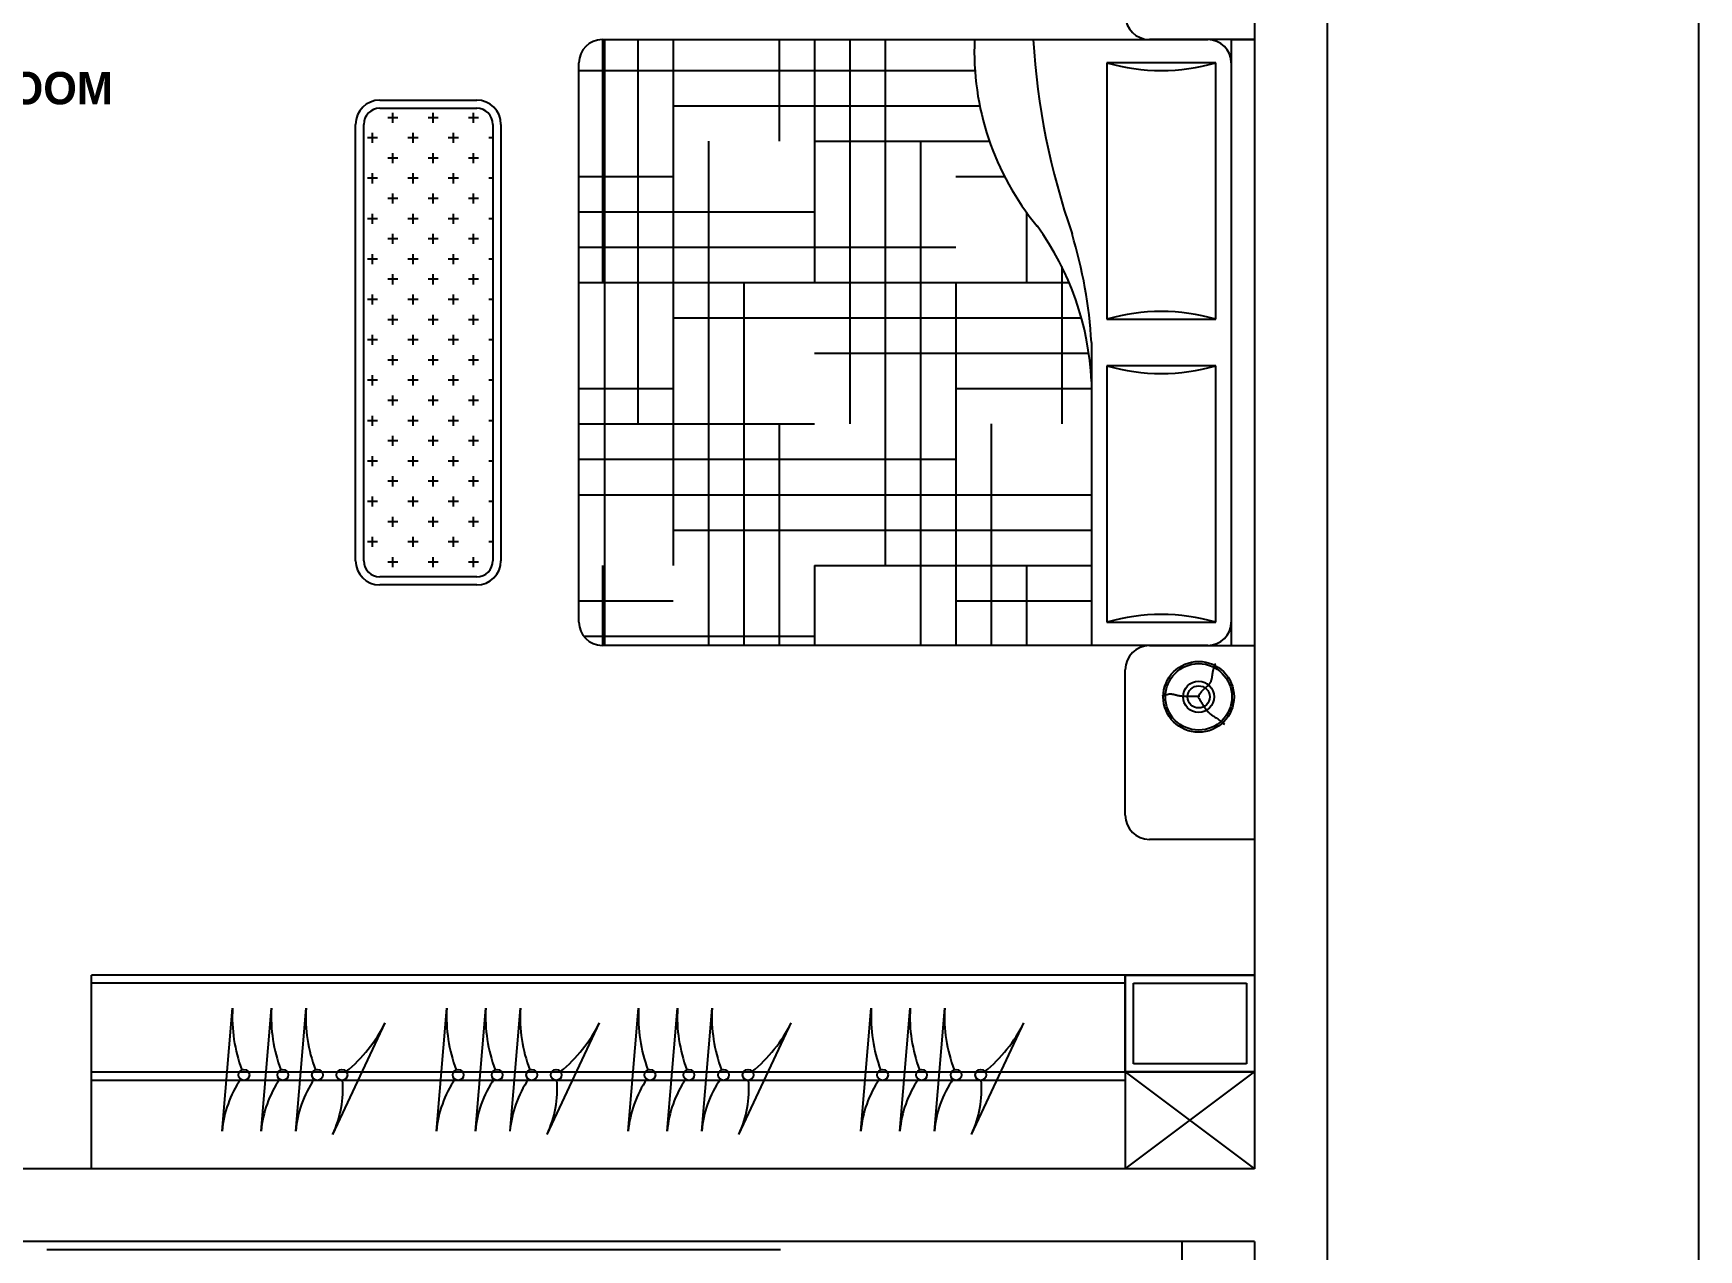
# Model space of a CAD drawing. Header units: inches. Extents: x 9636 to 21597, y -10243 to 557.
# Drawn here: x 14907 to 15113.2, y -8587.5 to -8436.9 of the extents above; entities that cross this region are included whole.
import ezdxf

# ---------------------------------------------------------------- set-up
doc = ezdxf.new("R2010")
doc.units = ezdxf.units.IN
doc.header["$MEASUREMENT"] = 0
doc.linetypes.add('DASHED', pattern=[0.75, 0.5, -0.25])
doc.layers.add('Furniture', color=251, linetype='Continuous', lineweight=18)
for name, color, linetype in [('IEL-HATCH-002', 7, 'Continuous'), ('M40-KOLTUKSUNGERI', 136, 'Continuous'), ('TEFRİŞ', 11, 'Continuous')]:
    doc.layers.add(name, color=color, linetype=linetype)
doc.styles.add('MtXpl_Stylus_BT', font='')
doc.styles.get('MtXpl_Stylus_BT').set_extended_font_data('Stylus BT', bold=True)

# ---------------------------------------------------------------- blocks, each defined once
blk = doc.blocks.new('FF')
at = {"color": 252, "true_color": 0x939598}
for p, q in [((15113.19, -8962.16), (15113.19, -8220.47)), ((15067.19, -8358.47), (15067.19, -8699.97)), ((15058.19, -8367.47), (15058.19, -8559.47)), ((15058.19, -8413.69), (15058.19, -8437.69)), ((15058.19, -8437.69), (15045.19, -8437.69)), ((14949.88, -8445.19), (14961.88, -8445.19)), ((14949.88, -8446.19), (14961.88, -8446.19)), ((14946.88, -8502.19), (14946.88, -8448.19)), ((14947.88, -8502.19), (14947.88, -8448.19)), ((14963.88, -8448.19), (14963.88, -8502.19)), ((14964.88, -8448.19), (14964.88, -8502.19)), ((14961.88, -8504.19), (14949.88, -8504.19)), ((14961.88, -8505.19), (14949.88, -8505.19)), ((15045.19, -8512.69), (15058.19, -8512.69)), ((15058.19, -8512.69), (15058.19, -8536.69)), ((15042.19, -8533.69), (15042.19, -8515.69)), ((15058.19, -8536.69), (15045.19, -8536.69)), ((15058.19, -8553.47), (14914.19, -8553.47)), ((14914.19, -8577.47), (14914.19, -8553.47)), ((15042.19, -8553.47), (15042.19, -8577.47)), ((15042.19, -8553.47), (15058.19, -8553.47)), ((15042.19, -8565.47), (15042.19, -8553.47)), ((15058.19, -8553.47), (15058.19, -8577.47)), ((15058.19, -8553.47), (15058.19, -8565.47)), ((15042.19, -8554.47), (14914.19, -8554.47)), ((15043.19, -8554.47), (15057.19, -8554.47)), ((15043.19, -8564.47), (15043.19, -8554.47)), ((15057.19, -8554.47), (15057.19, -8564.47)), ((14914.19, -8565.47), (15058.19, -8565.47)), ((15058.19, -8565.47), (15042.19, -8565.47)), ((15042.19, -8577.47), (15058.19, -8565.47)), ((15042.19, -8565.47), (15058.19, -8577.47)), ((15057.19, -8564.47), (15043.19, -8564.47)), ((14914.19, -8566.47), (15042.19, -8566.47)), ((15058.19, -8577.47), (14898.19, -8577.47)), ((15058.19, -8586.47), (14898.19, -8586.47)), ((15058.19, -8586.47), (15058.19, -8699.97))]:
    blk.add_line(p, q, dxfattribs=at)
at = {"color": 252, "linetype": 'ByBlock', "true_color": 0x939598}
for p, q in [((14977.42, -8437.69), (15052.42, -8437.69)), ((15055.3, -8437.69), (15055.3, -8512.69)), ((15055.3, -8437.69), (15058.19, -8437.69)), ((15058.19, -8437.69), (15058.19, -8512.69)), ((14974.53, -8509.8), (14974.53, -8440.57)), ((15053.38, -8440.57), (15039.92, -8440.57)), ((15039.92, -8440.57), (15039.92, -8472.3)), ((15053.38, -8472.3), (15053.38, -8440.57)), ((15039.92, -8472.3), (15053.38, -8472.3)), ((15038, -8475.19), (15038, -8512.69)), ((15039.92, -8478.07), (15039.92, -8509.8)), ((15053.38, -8478.07), (15039.92, -8478.07)), ((15053.38, -8509.8), (15053.38, -8478.07)), ((15039.92, -8509.8), (15053.38, -8509.8)), ((15052.42, -8512.69), (14977.42, -8512.69)), ((15055.3, -8512.69), (15058.19, -8512.69))]:
    blk.add_line(p, q, dxfattribs=at)
at = {"color": 252, "linetype": 'DASHED', "ltscale": 10, "true_color": 0x939598}
blk.add_line((15049.19, -8586.47), (15049.19, -8729.47), dxfattribs=at)
at = {"color": 252, "true_color": 0x939598}
for centre, radius, start, end in [((15045.19, -8434.69), 3, 180, 270), ((14949.88, -8448.19), 3, 90, 180), ((14949.88, -8448.19), 2, 90, 180), ((14961.88, -8448.19), 3, 0, 90), ((14961.88, -8448.19), 2, 0, 90), ((14949.88, -8502.19), 3, 180, 270), ((14949.88, -8502.19), 2, 180, 270), ((14961.88, -8502.19), 3, 270, 0), ((14961.88, -8502.19), 2, 270, 0), ((15045.19, -8515.69), 3, 90, 180), ((15045.19, -8533.69), 3, 180, 270)]:
    blk.add_arc(centre, radius, start, end, dxfattribs=at)
at = {"color": 252, "linetype": 'ByBlock', "true_color": 0x939598}
for centre, radius, start, end in [((14977.42, -8440.57), 2.88, 90, 180), ((15057.47, -8439.13), 33.98, 177.5673, 219.5461), ((15119.33, -8432.48), 88.69, 183.3665, 199.2534), ((15052.42, -8440.57), 2.88, 0, 90), ((15046.65, -8417.49), 24.04, 253.7398, 286.2602), ((15002.68, -8481.56), 35.35, 2.5398, 36.0403), ((14980.5, -8478.51), 57.59, 3.3065, 16.9429), ((15046.65, -8495.38), 24.04, 73.7398, 106.2602), ((15046.65, -8454.99), 24.04, 253.7398, 286.2602), ((14977.42, -8509.8), 2.88, 180, 270), ((15046.65, -8532.88), 24.04, 73.7398, 106.2602), ((15052.42, -8509.8), 2.88, 270, 0)]:
    blk.add_arc(centre, radius, start, end, dxfattribs=at)
at = {"layer": 'Furniture', "color": 252, "lineweight": -2, "true_color": 0x939598}
for p, q in [((14930.36, -8572.78), (14931.64, -8557.58)), ((14935.18, -8572.78), (14936.46, -8557.58)), ((14939.46, -8572.78), (14940.75, -8557.58)), ((14956.89, -8572.78), (14958.17, -8557.58)), ((14961.72, -8572.78), (14963, -8557.58)), ((14966, -8572.78), (14967.28, -8557.58)), ((14980.64, -8572.78), (14981.92, -8557.58)), ((14985.46, -8572.78), (14986.75, -8557.58)), ((14989.75, -8572.78), (14991.03, -8557.58)), ((15009.45, -8572.78), (15010.73, -8557.58)), ((15014.27, -8572.78), (15015.55, -8557.58)), ((15018.55, -8572.78), (15019.84, -8557.58)), ((14944.05, -8573.2), (14950.53, -8559.39)), ((14970.58, -8573.2), (14977.07, -8559.39)), ((14994.33, -8573.2), (15000.82, -8559.39)), ((15023.13, -8573.2), (15029.62, -8559.39))]:
    blk.add_line(p, q, dxfattribs=at)
for centre in [(14933.05, -8565.83), (14937.87, -8565.83), (14942.15, -8565.83), (14945.19, -8565.83), (14959.58, -8565.83), (14964.41, -8565.83), (14968.69, -8565.83), (14971.72, -8565.83), (14983.33, -8565.83), (14988.15, -8565.83), (14992.44, -8565.83), (14995.47, -8565.83), (15012.14, -8565.83), (15016.96, -8565.83), (15021.24, -8565.83), (15024.28, -8565.83)]:
    blk.add_circle(centre, 0.673, dxfattribs=at)
for centre, radius, start, end in [((14950.23, -8558.65), 18.62, 176.6903, 200.6016), ((14955.05, -8558.65), 18.62, 176.6903, 200.6016), ((14959.33, -8558.65), 18.62, 176.6903, 200.6016), ((14976.76, -8558.65), 18.62, 176.6903, 200.6016), ((14981.59, -8558.65), 18.62, 176.6903, 200.6016), ((14985.87, -8558.65), 18.62, 176.6903, 200.6016), ((15000.51, -8558.65), 18.62, 176.6903, 200.6016), ((15005.33, -8558.65), 18.62, 176.6903, 200.6016), ((15009.61, -8558.65), 18.62, 176.6903, 200.6016), ((15029.32, -8558.65), 18.62, 176.6903, 200.6016), ((15034.14, -8558.65), 18.62, 176.6903, 200.6016), ((15038.42, -8558.65), 18.62, 176.6903, 200.6016), ((14933.9, -8551.03), 18.62, 309.3984, 333.3097), ((14960.44, -8551.03), 18.62, 309.3984, 333.3097), ((14984.18, -8551.03), 18.62, 309.3984, 333.3097), ((15012.99, -8551.03), 18.62, 309.3984, 333.3097), ((14943.5, -8573.88), 13.19, 145.3487, 175.2486), ((14948.33, -8573.88), 13.19, 145.3487, 175.2486), ((14952.61, -8573.88), 13.19, 145.3487, 175.2486), ((14932.11, -8567.57), 13.19, 334.7514, 4.6513), ((14970.04, -8573.88), 13.19, 145.3487, 175.2486), ((14974.86, -8573.88), 13.19, 145.3487, 175.2486), ((14979.14, -8573.88), 13.19, 145.3487, 175.2486), ((14958.65, -8567.57), 13.19, 334.7514, 4.6513), ((14993.79, -8573.88), 13.19, 145.3487, 175.2486), ((14998.61, -8573.88), 13.19, 145.3487, 175.2486), ((15002.89, -8573.88), 13.19, 145.3487, 175.2486), ((14982.4, -8567.57), 13.19, 334.7514, 4.6513), ((15022.59, -8573.88), 13.19, 145.3487, 175.2486), ((15027.42, -8573.88), 13.19, 145.3487, 175.2486), ((15031.7, -8573.88), 13.19, 145.3487, 175.2486), ((15011.2, -8567.57), 13.19, 334.7514, 4.6513)]:
    blk.add_arc(centre, radius, start, end, dxfattribs=at)
at = {"layer": 'IEL-HATCH-002', "color": 252, "linetype": 'Continuous', "true_color": 0x939598, "transparency": 33554687}
for p, q in [((14977.44, -8437.69), (14977.44, -8467.77)), ((14977.69, -8437.69), (14977.69, -8512.69)), ((14977.69, -8437.69), (14977.69, -8512.69)), ((14981.81, -8437.69), (14981.81, -8485.27)), ((14986.19, -8437.69), (14986.19, -8502.77)), ((14999.31, -8437.69), (14999.31, -8450.27)), ((15003.69, -8437.69), (15003.69, -8467.77)), ((15008.06, -8437.69), (15008.06, -8485.27)), ((15012.44, -8437.69), (15012.44, -8502.77)), ((14974.53, -8441.52), (15023.57, -8441.52)), ((14986.19, -8445.89), (15024.17, -8445.89)), ((14952.11, -8447.36), (14950.86, -8447.36)), ((14951.49, -8447.99), (14951.49, -8446.74)), ((14957.11, -8447.36), (14955.86, -8447.36)), ((14956.49, -8447.99), (14956.49, -8446.74)), ((14962.11, -8447.36), (14960.86, -8447.36)), ((14961.49, -8447.99), (14961.49, -8446.74)), ((14949.61, -8449.86), (14948.36, -8449.86)), ((14948.99, -8450.49), (14948.99, -8449.24)), ((14954.61, -8449.86), (14953.36, -8449.86)), ((14953.99, -8450.49), (14953.99, -8449.24)), ((14959.61, -8449.86), (14958.36, -8449.86)), ((14958.99, -8450.49), (14958.99, -8449.24)), ((14963.88, -8449.86), (14963.36, -8449.86)), ((14990.56, -8450.27), (14990.56, -8512.69)), ((15003.69, -8450.27), (15025.37, -8450.27)), ((15016.81, -8450.27), (15016.81, -8512.69)), ((14952.11, -8452.36), (14950.86, -8452.36)), ((14951.49, -8452.99), (14951.49, -8451.74)), ((14957.11, -8452.36), (14955.86, -8452.36)), ((14956.49, -8452.99), (14956.49, -8451.74)), ((14962.11, -8452.36), (14960.86, -8452.36)), ((14961.49, -8452.99), (14961.49, -8451.74)), ((14949.61, -8454.86), (14948.36, -8454.86)), ((14948.99, -8455.49), (14948.99, -8454.24)), ((14954.61, -8454.86), (14953.36, -8454.86)), ((14953.99, -8455.49), (14953.99, -8454.24)), ((14959.61, -8454.86), (14958.36, -8454.86)), ((14958.99, -8455.49), (14958.99, -8454.24)), ((14963.88, -8454.86), (14963.36, -8454.86)), ((14974.53, -8454.64), (14986.19, -8454.64)), ((15021.19, -8454.64), (15027.24, -8454.64)), ((14951.49, -8457.99), (14951.49, -8456.74)), ((14956.49, -8457.99), (14956.49, -8456.74)), ((14961.49, -8457.99), (14961.49, -8456.74)), ((14952.11, -8457.36), (14950.86, -8457.36)), ((14957.11, -8457.36), (14955.86, -8457.36)), ((14962.11, -8457.36), (14960.86, -8457.36)), ((14974.53, -8459.02), (15003.69, -8459.02)), ((14949.61, -8459.86), (14948.36, -8459.86)), ((14948.99, -8460.49), (14948.99, -8459.24)), ((14954.61, -8459.86), (14953.36, -8459.86)), ((14953.99, -8460.49), (14953.99, -8459.24)), ((14959.61, -8459.86), (14958.36, -8459.86)), ((14958.99, -8460.49), (14958.99, -8459.24)), ((14963.88, -8459.86), (14963.36, -8459.86)), ((15029.94, -8459.05), (15029.94, -8467.77)), ((14952.11, -8462.36), (14950.86, -8462.36)), ((14951.49, -8462.99), (14951.49, -8461.74)), ((14957.11, -8462.36), (14955.86, -8462.36)), ((14956.49, -8462.99), (14956.49, -8461.74)), ((14962.11, -8462.36), (14960.86, -8462.36)), ((14961.49, -8462.99), (14961.49, -8461.74)), ((14949.61, -8464.86), (14948.36, -8464.86)), ((14948.99, -8465.49), (14948.99, -8464.24)), ((14954.61, -8464.86), (14953.36, -8464.86)), ((14953.99, -8465.49), (14953.99, -8464.24)), ((14959.61, -8464.86), (14958.36, -8464.86)), ((14958.99, -8465.49), (14958.99, -8464.24)), ((14963.88, -8464.86), (14963.36, -8464.86)), ((14974.53, -8463.39), (15021.19, -8463.39)), ((14951.49, -8467.99), (14951.49, -8466.74)), ((14956.49, -8467.99), (14956.49, -8466.74)), ((14961.49, -8467.99), (14961.49, -8466.74)), ((15034.31, -8465.78), (15034.31, -8485.27)), ((14948.99, -8470.49), (14948.99, -8469.24)), ((14952.11, -8467.36), (14950.86, -8467.36)), ((14953.99, -8470.49), (14953.99, -8469.24)), ((14957.11, -8467.36), (14955.86, -8467.36)), ((14958.99, -8470.49), (14958.99, -8469.24)), ((14962.11, -8467.36), (14960.86, -8467.36)), ((14974.53, -8467.77), (15035.23, -8467.77)), ((14994.94, -8467.77), (14994.94, -8512.69)), ((15021.19, -8467.77), (15021.19, -8512.69)), ((14949.61, -8469.86), (14948.36, -8469.86)), ((14954.61, -8469.86), (14953.36, -8469.86)), ((14959.61, -8469.86), (14958.36, -8469.86)), ((14963.88, -8469.86), (14963.36, -8469.86)), ((14952.11, -8472.36), (14950.86, -8472.36)), ((14951.49, -8472.99), (14951.49, -8471.74)), ((14957.11, -8472.36), (14955.86, -8472.36)), ((14956.49, -8472.99), (14956.49, -8471.74)), ((14962.11, -8472.36), (14960.86, -8472.36)), ((14961.49, -8472.99), (14961.49, -8471.74)), ((14986.19, -8472.14), (15036.75, -8472.14)), ((14949.61, -8474.86), (14948.36, -8474.86)), ((14948.99, -8475.49), (14948.99, -8474.24)), ((14954.61, -8474.86), (14953.36, -8474.86)), ((14953.99, -8475.49), (14953.99, -8474.24)), ((14959.61, -8474.86), (14958.36, -8474.86)), ((14958.99, -8475.49), (14958.99, -8474.24)), ((14963.88, -8474.86), (14963.36, -8474.86)), ((14952.11, -8477.36), (14950.86, -8477.36)), ((14951.49, -8477.99), (14951.49, -8476.74)), ((14957.11, -8477.36), (14955.86, -8477.36)), ((14956.49, -8477.99), (14956.49, -8476.74)), ((14962.11, -8477.36), (14960.86, -8477.36)), ((14961.49, -8477.99), (14961.49, -8476.74)), ((15003.69, -8476.52), (15037.67, -8476.52)), ((14948.99, -8480.49), (14948.99, -8479.24)), ((14953.99, -8480.49), (14953.99, -8479.24)), ((14958.99, -8480.49), (14958.99, -8479.24)), ((14949.61, -8479.86), (14948.36, -8479.86)), ((14954.61, -8479.86), (14953.36, -8479.86)), ((14959.61, -8479.86), (14958.36, -8479.86)), ((14963.88, -8479.86), (14963.36, -8479.86)), ((14974.53, -8480.89), (14986.19, -8480.89)), ((15021.19, -8480.89), (15038, -8480.89)), ((14952.11, -8482.36), (14950.86, -8482.36)), ((14951.49, -8482.99), (14951.49, -8481.74)), ((14957.11, -8482.36), (14955.86, -8482.36)), ((14956.49, -8482.99), (14956.49, -8481.74)), ((14962.11, -8482.36), (14960.86, -8482.36)), ((14961.49, -8482.99), (14961.49, -8481.74)), ((14949.61, -8484.86), (14948.36, -8484.86)), ((14948.99, -8485.49), (14948.99, -8484.24)), ((14954.61, -8484.86), (14953.36, -8484.86)), ((14953.99, -8485.49), (14953.99, -8484.24)), ((14959.61, -8484.86), (14958.36, -8484.86)), ((14958.99, -8485.49), (14958.99, -8484.24)), ((14963.88, -8484.86), (14963.36, -8484.86)), ((14974.53, -8485.27), (15003.69, -8485.27)), ((14999.31, -8485.27), (14999.31, -8512.69)), ((15025.56, -8485.27), (15025.56, -8512.69)), ((14952.11, -8487.36), (14950.86, -8487.36)), ((14951.49, -8487.99), (14951.49, -8486.74)), ((14957.11, -8487.36), (14955.86, -8487.36)), ((14956.49, -8487.99), (14956.49, -8486.74)), ((14962.11, -8487.36), (14960.86, -8487.36)), ((14961.49, -8487.99), (14961.49, -8486.74)), ((14949.61, -8489.86), (14948.36, -8489.86)), ((14948.99, -8490.49), (14948.99, -8489.24)), ((14954.61, -8489.86), (14953.36, -8489.86)), ((14953.99, -8490.49), (14953.99, -8489.24)), ((14959.61, -8489.86), (14958.36, -8489.86)), ((14958.99, -8490.49), (14958.99, -8489.24)), ((14963.88, -8489.86), (14963.36, -8489.86)), ((14974.53, -8489.64), (15021.19, -8489.64)), ((14951.49, -8492.99), (14951.49, -8491.74)), ((14956.49, -8492.99), (14956.49, -8491.74)), ((14961.49, -8492.99), (14961.49, -8491.74)), ((14952.11, -8492.36), (14950.86, -8492.36)), ((14957.11, -8492.36), (14955.86, -8492.36)), ((14962.11, -8492.36), (14960.86, -8492.36)), ((14974.53, -8494.02), (15038, -8494.02)), ((14949.61, -8494.86), (14948.36, -8494.86)), ((14948.99, -8495.49), (14948.99, -8494.24)), ((14954.61, -8494.86), (14953.36, -8494.86)), ((14953.99, -8495.49), (14953.99, -8494.24)), ((14959.61, -8494.86), (14958.36, -8494.86)), ((14958.99, -8495.49), (14958.99, -8494.24)), ((14963.88, -8494.86), (14963.36, -8494.86)), ((14952.11, -8497.36), (14950.86, -8497.36)), ((14951.49, -8497.99), (14951.49, -8496.74)), ((14957.11, -8497.36), (14955.86, -8497.36)), ((14956.49, -8497.99), (14956.49, -8496.74)), ((14962.11, -8497.36), (14960.86, -8497.36)), ((14961.49, -8497.99), (14961.49, -8496.74)), ((14949.61, -8499.86), (14948.36, -8499.86)), ((14948.99, -8500.49), (14948.99, -8499.24)), ((14954.61, -8499.86), (14953.36, -8499.86)), ((14953.99, -8500.49), (14953.99, -8499.24)), ((14959.61, -8499.86), (14958.36, -8499.86)), ((14958.99, -8500.49), (14958.99, -8499.24)), ((14963.88, -8499.86), (14963.36, -8499.86)), ((14986.19, -8498.39), (15038, -8498.39)), ((14951.49, -8502.99), (14951.49, -8501.74)), ((14956.49, -8502.99), (14956.49, -8501.74)), ((14961.49, -8502.99), (14961.49, -8501.74)), ((14952.11, -8502.36), (14950.86, -8502.36)), ((14957.11, -8502.36), (14955.86, -8502.36)), ((14962.11, -8502.36), (14960.86, -8502.36)), ((14977.44, -8502.77), (14977.44, -8512.69)), ((15003.69, -8502.77), (15003.69, -8512.69)), ((15003.69, -8502.77), (15038, -8502.77)), ((15029.94, -8502.77), (15029.94, -8512.69)), ((14974.53, -8507.14), (14986.19, -8507.14)), ((15021.19, -8507.14), (15038, -8507.14)), ((14975.1, -8511.52), (15003.69, -8511.52))]:
    blk.add_line(p, q, dxfattribs=at)
at = {"layer": 'M40-KOLTUKSUNGERI', "color": 252, "linetype": 'Continuous', "true_color": 0x939598}
blk.add_line((14908.63, -8587.46), (14999.49, -8587.46), dxfattribs=at)
at = {"layer": 'TEFRİŞ', "color": 252, "linetype": 'Continuous', "true_color": 0x939598}
for p, q in [((15052.91, -8516.77), (15052.93, -8516.7)), ((15052.91, -8516.77), (15052.93, -8516.7)), ((15052.93, -8516.7), (15052.94, -8516.62)), ((15052.93, -8516.7), (15052.94, -8516.62)), ((15052.94, -8516.62), (15052.95, -8516.55)), ((15052.94, -8516.62), (15052.95, -8516.55)), ((15052.95, -8516.55), (15052.96, -8516.48)), ((15052.95, -8516.55), (15052.96, -8516.48)), ((15052.96, -8516.48), (15052.97, -8516.4)), ((15052.96, -8516.48), (15052.97, -8516.4)), ((15052.97, -8516.4), (15052.98, -8516.33)), ((15052.97, -8516.4), (15052.98, -8516.33)), ((15052.98, -8516.33), (15052.99, -8516.25)), ((15052.98, -8516.33), (15052.99, -8516.25)), ((15052.99, -8516.25), (15053, -8516.18)), ((15052.99, -8516.25), (15053, -8516.18)), ((15053, -8516.18), (15053.01, -8516.11)), ((15053, -8516.18), (15053.01, -8516.11)), ((15053.01, -8516.11), (15053.02, -8516.03)), ((15053.01, -8516.11), (15053.02, -8516.03)), ((15053.02, -8516.03), (15053.03, -8515.95)), ((15053.02, -8516.03), (15053.03, -8515.95)), ((15053.03, -8515.95), (15053.05, -8515.87)), ((15053.03, -8515.95), (15053.05, -8515.87)), ((15053.05, -8515.87), (15053.07, -8515.79)), ((15053.05, -8515.87), (15053.07, -8515.79)), ((15053.07, -8515.79), (15053.09, -8515.7)), ((15053.07, -8515.79), (15053.09, -8515.7)), ((15053.09, -8515.7), (15053.11, -8515.61)), ((15053.09, -8515.7), (15053.11, -8515.61)), ((15053.11, -8515.61), (15053.14, -8515.52)), ((15053.11, -8515.61), (15053.14, -8515.52)), ((15053.14, -8515.52), (15053.17, -8515.42)), ((15053.14, -8515.52), (15053.17, -8515.42)), ((15053.17, -8515.42), (15053.2, -8515.33)), ((15053.17, -8515.42), (15053.2, -8515.33)), ((15053.2, -8515.33), (15053.23, -8515.23)), ((15053.2, -8515.33), (15053.23, -8515.23)), ((15053.23, -8515.23), (15053.27, -8515.14)), ((15053.23, -8515.23), (15053.27, -8515.14)), ((15053.27, -8515.14), (15053.32, -8515.05)), ((15053.27, -8515.14), (15053.32, -8515.05)), ((15053.32, -8515.05), (15053.36, -8514.97)), ((15053.32, -8515.05), (15053.36, -8514.97)), ((15053.36, -8514.97), (15053.41, -8514.9)), ((15053.36, -8514.97), (15053.41, -8514.9)), ((15047.26, -8518.81), (15047.14, -8518.85)), ((15047.26, -8518.81), (15047.14, -8518.85)), ((15047.38, -8518.77), (15047.26, -8518.81)), ((15047.38, -8518.77), (15047.26, -8518.81)), ((15047.49, -8518.74), (15047.38, -8518.77)), ((15047.49, -8518.74), (15047.38, -8518.77)), ((15047.6, -8518.72), (15047.49, -8518.74)), ((15047.6, -8518.72), (15047.49, -8518.74)), ((15047.7, -8518.71), (15047.6, -8518.72)), ((15047.7, -8518.71), (15047.6, -8518.72)), ((15047.8, -8518.71), (15047.7, -8518.71)), ((15047.8, -8518.71), (15047.7, -8518.71)), ((15047.89, -8518.71), (15047.8, -8518.71)), ((15047.89, -8518.71), (15047.8, -8518.71)), ((15047.98, -8518.73), (15047.89, -8518.71)), ((15047.98, -8518.73), (15047.89, -8518.71)), ((15048.06, -8518.74), (15047.98, -8518.73)), ((15048.06, -8518.74), (15047.98, -8518.73)), ((15048.15, -8518.76), (15048.06, -8518.74)), ((15048.15, -8518.76), (15048.06, -8518.74)), ((15048.23, -8518.78), (15048.15, -8518.76)), ((15048.23, -8518.78), (15048.15, -8518.76)), ((15048.31, -8518.8), (15048.23, -8518.78)), ((15048.31, -8518.8), (15048.23, -8518.78)), ((15048.39, -8518.83), (15048.31, -8518.8)), ((15048.39, -8518.83), (15048.31, -8518.8)), ((15051.32, -8518.85), (15051.43, -8518.67)), ((15051.32, -8518.85), (15051.43, -8518.67)), ((15051.43, -8518.67), (15051.54, -8518.51)), ((15051.43, -8518.67), (15051.54, -8518.51)), ((15051.54, -8518.51), (15051.64, -8518.38)), ((15051.54, -8518.51), (15051.64, -8518.38)), ((15051.64, -8518.38), (15051.75, -8518.26)), ((15051.64, -8518.38), (15051.75, -8518.26)), ((15051.75, -8518.26), (15051.85, -8518.16)), ((15051.75, -8518.26), (15051.85, -8518.16)), ((15051.85, -8518.16), (15051.95, -8518.06)), ((15051.85, -8518.16), (15051.95, -8518.06)), ((15051.95, -8518.06), (15052.04, -8517.98)), ((15051.95, -8518.06), (15052.04, -8517.98)), ((15052.04, -8517.98), (15052.13, -8517.9)), ((15052.04, -8517.98), (15052.13, -8517.9)), ((15052.13, -8517.9), (15052.22, -8517.83)), ((15052.13, -8517.9), (15052.22, -8517.83)), ((15052.22, -8517.83), (15052.3, -8517.75)), ((15052.22, -8517.83), (15052.3, -8517.75)), ((15052.3, -8517.75), (15052.38, -8517.69)), ((15052.3, -8517.75), (15052.38, -8517.69)), ((15052.38, -8517.69), (15052.45, -8517.62)), ((15052.38, -8517.69), (15052.45, -8517.62)), ((15052.45, -8517.62), (15052.51, -8517.55)), ((15052.45, -8517.62), (15052.51, -8517.55)), ((15052.51, -8517.55), (15052.57, -8517.49)), ((15052.51, -8517.55), (15052.57, -8517.49)), ((15052.57, -8517.49), (15052.63, -8517.42)), ((15052.57, -8517.49), (15052.63, -8517.42)), ((15052.63, -8517.42), (15052.68, -8517.35)), ((15052.63, -8517.42), (15052.68, -8517.35)), ((15052.68, -8517.35), (15052.72, -8517.28)), ((15052.68, -8517.35), (15052.72, -8517.28)), ((15052.72, -8517.28), (15052.76, -8517.21)), ((15052.72, -8517.28), (15052.76, -8517.21)), ((15052.76, -8517.21), (15052.8, -8517.14)), ((15052.76, -8517.21), (15052.8, -8517.14)), ((15052.8, -8517.14), (15052.83, -8517.06)), ((15052.8, -8517.14), (15052.83, -8517.06)), ((15052.83, -8517.06), (15052.85, -8516.99)), ((15052.83, -8517.06), (15052.85, -8516.99)), ((15052.85, -8516.99), (15052.88, -8516.92)), ((15052.85, -8516.99), (15052.88, -8516.92)), ((15052.88, -8516.92), (15052.9, -8516.84)), ((15052.88, -8516.92), (15052.9, -8516.84)), ((15052.9, -8516.84), (15052.91, -8516.77)), ((15052.9, -8516.84), (15052.91, -8516.77)), ((15046.88, -8518.94), (15046.75, -8518.98)), ((15046.88, -8518.94), (15046.75, -8518.98)), ((15047.01, -8518.89), (15046.88, -8518.94)), ((15047.01, -8518.89), (15046.88, -8518.94)), ((15047.14, -8518.85), (15047.01, -8518.89)), ((15047.14, -8518.85), (15047.01, -8518.89)), ((15048.47, -8518.85), (15048.39, -8518.83)), ((15048.47, -8518.85), (15048.39, -8518.83)), ((15048.55, -8518.86), (15048.47, -8518.85)), ((15048.55, -8518.86), (15048.47, -8518.85)), ((15048.63, -8518.88), (15048.55, -8518.86)), ((15048.63, -8518.88), (15048.55, -8518.86)), ((15048.7, -8518.9), (15048.63, -8518.88)), ((15048.7, -8518.9), (15048.63, -8518.88)), ((15048.78, -8518.92), (15048.7, -8518.9)), ((15048.78, -8518.92), (15048.7, -8518.9)), ((15048.86, -8518.93), (15048.78, -8518.92)), ((15048.86, -8518.93), (15048.78, -8518.92)), ((15048.94, -8518.94), (15048.86, -8518.93)), ((15048.94, -8518.94), (15048.86, -8518.93)), ((15049.01, -8518.95), (15048.94, -8518.94)), ((15049.01, -8518.95), (15048.94, -8518.94)), ((15049.09, -8518.96), (15049.01, -8518.95)), ((15049.09, -8518.96), (15049.01, -8518.95)), ((15049.17, -8518.97), (15049.09, -8518.96)), ((15049.17, -8518.97), (15049.09, -8518.96)), ((15049.24, -8518.98), (15049.17, -8518.97)), ((15049.24, -8518.98), (15049.17, -8518.97)), ((15049.32, -8518.99), (15049.24, -8518.98)), ((15049.32, -8518.99), (15049.24, -8518.98)), ((15049.4, -8518.99), (15049.32, -8518.99)), ((15049.4, -8518.99), (15049.32, -8518.99)), ((15049.47, -8518.99), (15049.4, -8518.99)), ((15049.47, -8518.99), (15049.4, -8518.99)), ((15049.55, -8518.99), (15049.47, -8518.99)), ((15049.55, -8518.99), (15049.47, -8518.99)), ((15049.63, -8518.99), (15049.55, -8518.99)), ((15049.63, -8518.99), (15049.55, -8518.99)), ((15049.72, -8518.99), (15049.63, -8518.99)), ((15049.72, -8518.99), (15049.63, -8518.99)), ((15049.8, -8518.99), (15049.72, -8518.99)), ((15049.8, -8518.99), (15049.72, -8518.99)), ((15049.89, -8518.98), (15049.8, -8518.99)), ((15049.89, -8518.98), (15049.8, -8518.99)), ((15049.98, -8518.98), (15049.89, -8518.98)), ((15049.98, -8518.98), (15049.89, -8518.98)), ((15050.07, -8518.98), (15049.98, -8518.98)), ((15050.07, -8518.98), (15049.98, -8518.98)), ((15050.16, -8518.98), (15050.07, -8518.98)), ((15050.16, -8518.98), (15050.07, -8518.98)), ((15050.26, -8518.98), (15050.16, -8518.98)), ((15050.26, -8518.98), (15050.16, -8518.98)), ((15050.36, -8518.98), (15050.26, -8518.98)), ((15050.36, -8518.98), (15050.26, -8518.98)), ((15050.46, -8518.99), (15050.36, -8518.98)), ((15050.46, -8518.99), (15050.36, -8518.98)), ((15050.58, -8518.99), (15050.46, -8518.99)), ((15050.58, -8518.99), (15050.46, -8518.99)), ((15050.71, -8518.99), (15050.58, -8518.99)), ((15050.71, -8518.99), (15050.58, -8518.99)), ((15050.85, -8518.99), (15050.71, -8518.99)), ((15050.85, -8518.99), (15050.71, -8518.99)), ((15051.01, -8518.98), (15050.85, -8518.99)), ((15051.01, -8518.98), (15050.85, -8518.99)), ((15051.2, -8518.97), (15051.01, -8518.98)), ((15051.2, -8518.97), (15051.01, -8518.98)), ((15051.14, -8518.87), (15051.23, -8519.06)), ((15051.14, -8518.87), (15051.23, -8519.06)), ((15051.41, -8518.96), (15051.2, -8518.97)), ((15051.41, -8518.96), (15051.2, -8518.97)), ((15051.21, -8519.06), (15051.32, -8518.85)), ((15051.21, -8519.06), (15051.32, -8518.85)), ((15051.23, -8519.06), (15051.32, -8519.23)), ((15051.23, -8519.06), (15051.32, -8519.23)), ((15051.32, -8519.23), (15051.4, -8519.39)), ((15051.32, -8519.23), (15051.4, -8519.39)), ((15051.4, -8519.39), (15051.48, -8519.52)), ((15051.4, -8519.39), (15051.48, -8519.52)), ((15051.48, -8519.52), (15051.55, -8519.64)), ((15051.48, -8519.52), (15051.55, -8519.64)), ((15051.55, -8519.64), (15051.62, -8519.75)), ((15051.55, -8519.64), (15051.62, -8519.75)), ((15051.62, -8519.75), (15051.68, -8519.85)), ((15051.62, -8519.75), (15051.68, -8519.85)), ((15051.68, -8519.85), (15051.74, -8519.95)), ((15051.68, -8519.85), (15051.74, -8519.95)), ((15051.74, -8519.95), (15051.79, -8520.03)), ((15051.74, -8519.95), (15051.79, -8520.03)), ((15051.79, -8520.03), (15051.84, -8520.12)), ((15051.79, -8520.03), (15051.84, -8520.12)), ((15051.84, -8520.12), (15051.89, -8520.2)), ((15051.84, -8520.12), (15051.89, -8520.2)), ((15051.89, -8520.2), (15051.94, -8520.28)), ((15051.89, -8520.2), (15051.94, -8520.28)), ((15051.94, -8520.28), (15051.98, -8520.35)), ((15051.94, -8520.28), (15051.98, -8520.35)), ((15051.98, -8520.35), (15052.03, -8520.42)), ((15051.98, -8520.35), (15052.03, -8520.42)), ((15052.03, -8520.42), (15052.08, -8520.49)), ((15052.03, -8520.42), (15052.08, -8520.49)), ((15052.08, -8520.49), (15052.13, -8520.56)), ((15052.08, -8520.49), (15052.13, -8520.56)), ((15052.13, -8520.56), (15052.18, -8520.63)), ((15052.13, -8520.56), (15052.18, -8520.63)), ((15052.18, -8520.63), (15052.24, -8520.7)), ((15052.18, -8520.63), (15052.24, -8520.7)), ((15052.24, -8520.7), (15052.3, -8520.76)), ((15052.24, -8520.7), (15052.3, -8520.76)), ((15052.3, -8520.76), (15052.36, -8520.82)), ((15052.3, -8520.76), (15052.36, -8520.82)), ((15052.36, -8520.82), (15052.42, -8520.89)), ((15052.36, -8520.82), (15052.42, -8520.89)), ((15052.42, -8520.89), (15052.49, -8520.95)), ((15052.42, -8520.89), (15052.49, -8520.95)), ((15052.49, -8520.95), (15052.56, -8521.01)), ((15052.49, -8520.95), (15052.56, -8521.01)), ((15052.56, -8521.01), (15052.63, -8521.07)), ((15052.56, -8521.01), (15052.63, -8521.07)), ((15052.63, -8521.07), (15052.7, -8521.13)), ((15052.63, -8521.07), (15052.7, -8521.13)), ((15052.7, -8521.13), (15052.78, -8521.19)), ((15052.7, -8521.13), (15052.78, -8521.19)), ((15052.78, -8521.19), (15052.86, -8521.25)), ((15052.78, -8521.19), (15052.86, -8521.25)), ((15052.86, -8521.25), (15052.94, -8521.31)), ((15052.86, -8521.25), (15052.94, -8521.31)), ((15052.94, -8521.31), (15053.03, -8521.37)), ((15052.94, -8521.31), (15053.03, -8521.37)), ((15053.03, -8521.37), (15053.12, -8521.44)), ((15053.03, -8521.37), (15053.12, -8521.44)), ((15053.12, -8521.44), (15053.22, -8521.51)), ((15053.12, -8521.44), (15053.22, -8521.51)), ((15053.22, -8521.51), (15053.32, -8521.58)), ((15053.22, -8521.51), (15053.32, -8521.58)), ((15053.32, -8521.58), (15053.43, -8521.65)), ((15053.32, -8521.58), (15053.43, -8521.65)), ((15053.43, -8521.65), (15053.55, -8521.73)), ((15053.43, -8521.65), (15053.55, -8521.73)), ((15053.55, -8521.73), (15053.67, -8521.82)), ((15053.55, -8521.73), (15053.67, -8521.82)), ((15053.67, -8521.82), (15053.81, -8521.91)), ((15053.67, -8521.82), (15053.81, -8521.91)), ((15053.81, -8521.91), (15053.95, -8522.02)), ((15053.81, -8521.91), (15053.95, -8522.02)), ((15053.95, -8522.02), (15054.11, -8522.14)), ((15053.95, -8522.02), (15054.11, -8522.14)), ((15054.11, -8522.14), (15054.28, -8522.28)), ((15054.11, -8522.14), (15054.28, -8522.28)), ((15054.28, -8522.28), (15054.46, -8522.44)), ((15054.28, -8522.28), (15054.46, -8522.44))]:
    blk.add_line(p, q, dxfattribs=at)
for major_axis, start_param, end_param in [((-3.1, -3.1), 3.926991, 10.210176), ((-2.91, 2.91), 5.497787, 11.780972), ((-2.91, 2.91), 5.497787, 11.780972), ((-1.36, 1.36), 5.497787, 11.780972), ((-1.36, 1.36), 5.497787, 11.780972), ((-0.969, 0.969), 5.497787, 11.780972), ((-0.969, 0.969), 5.497787, 11.780972)]:
    blk.add_ellipse((15051.27, -8519.04), major_axis=major_axis, ratio=1, start_param=start_param, end_param=end_param, dxfattribs=at)
at = {"color": 252, "true_color": 0x939598, "style": 'MtXpl_Stylus_BT'}
blk.add_text('MASTER BEDROOM', height=4, rotation=0.0094, dxfattribs=at).set_placement((14864.82, -8445.71))

msp = doc.modelspace()

# ---------------------------------------------------------------- block references
at = {"color": 18, "true_color": 0x000000}
msp.add_blockref('FF', (0, 0), dxfattribs=at)

doc.saveas('drawing.dxf')
